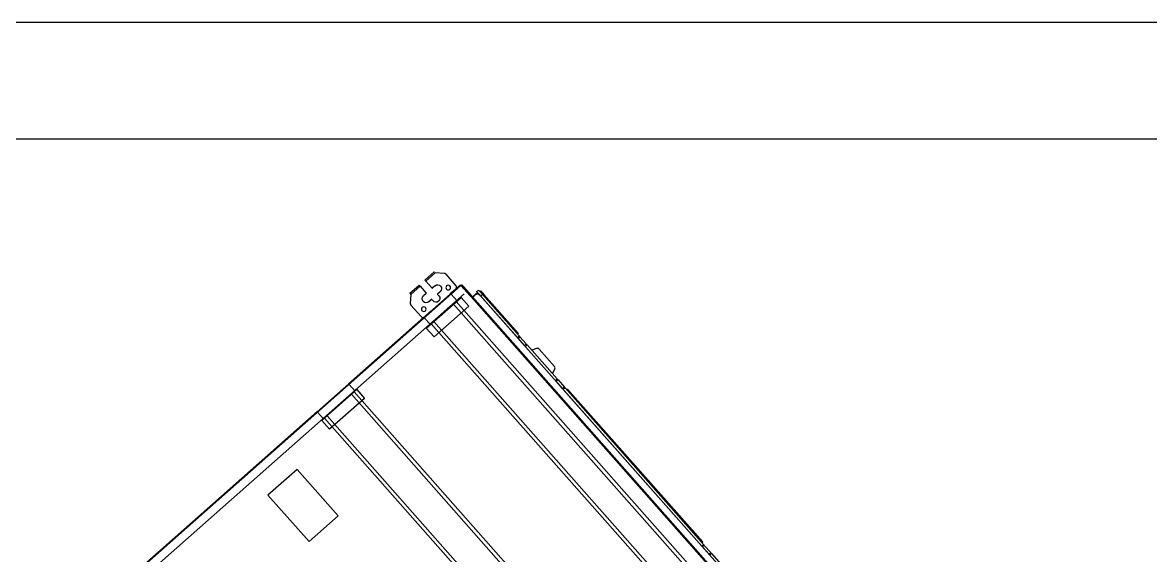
# Model space of a CAD drawing. Extents: x -678889171 to 586587, y -792238163 to 335485.
# Drawn here: x 75962 to 77415, y 42361 to 43048 of the extents above; entities that cross this region are included whole.
import ezdxf

# ---------------------------------------------------------------- set-up
doc = ezdxf.new("R2010")
doc.units = 0
doc.header["$MEASUREMENT"] = 0
for name, color, linetype in [('E-POW-WIR-NO', 4, 'Continuous'), ('LG-AIRCON', 3, 'Continuous'), ('XR-CORE -A$0$A-WALL', 252, 'Continuous')]:
    doc.layers.add(name, color=color, linetype=linetype)
doc.layers.add('Supply Duct', color=8, linetype='Continuous', lineweight=0)

# ---------------------------------------------------------------- blocks, each defined once
blk = doc.blocks.new('rsdftjhsrtjsrtj')
at = {"layer": 'LG-AIRCON', "color": 251, "linetype": 'Continuous', "true_color": 0x636466}
for p, q in [((12840.6, 766106.6, 12), (12838.4, 766100.6, 12.8)), ((12843.4, 766108.6, 11.8), (12873.4, 766108.6, 11.8)), ((12878.4, 766100.6, 12.8), (12876.2, 766106.6, 12)), ((12715.4, 766088.4, -318.5), (12715.4, 766089, -318.5)), ((12718.4, 766089, -315.5), (12718.4, 766088.4, -315.5)), ((12729.4, 766089, -315.5), (12718.4, 766089, -315.5)), ((12729.4, 766088.4, -315.5), (12729.4, 766089, -315.5)), ((12730.4, 766089, -314.5), (12730.4, 766088.4, -314.5)), ((12731.4, 766089, -313.5), (12731.4, 766088.4, -313.5)), ((13947, 766089, -313.5), (12731.4, 766089, -313.5)), ((12734.5, 766097.6, 16.8), (12735.1, 766100.6, 16.8)), ((12736.2, 766087.8, 15.7), (12736.2, 766094.6, 15.7)), ((12737, 766094.6, 15.7), (12736.2, 766094.6, 15.7)), ((12736.4, 766088.6, 17.5), (12736.4, 766092.6, 17.5)), ((12738, 766101.9, 15.8), (12737.8, 766100.9, 15.8)), ((12741.4, 766097.6, 17.5), (13937, 766097.6, 17.5)), ((12742.5, 766097.6, 24.8), (12742.5, 766100.6, 24.3)), ((12742.5, 766100.6, 24.3), (12813.7, 766100.6, 24.3)), ((12813.7, 766097.6, 24.8), (12742.5, 766097.6, 24.8)), ((12743.5, 766102.1, 21), (12810.4, 766102.1, 21)), ((12743.5, 766101.9, 21.3), (12743.5, 766100.9, 21.5)), ((12810.4, 766101.9, 21.3), (12743.5, 766101.9, 21.3)), ((12743.5, 766100.9, 21.5), (12810.4, 766100.9, 21.5)), ((12810.4, 766101.9, 21.3), (12810.4, 766100.9, 21.5)), ((12813.7, 766097.6, 24.8), (12813.7, 766100.6, 24.3)), ((12815.2, 766097.6, 24.4), (12815, 766100.6, 23.9)), ((12815, 766100.6, 23.9), (12827.4, 766100.6, 16.7)), ((12827.7, 766097.6, 17.2), (12815.2, 766097.6, 24.4)), ((12827.7, 766097.6, 17.2), (12827.4, 766100.6, 16.7)), ((12829.2, 766100.6, 16.3), (12829.2, 766097.6, 16.8)), ((12829.2, 766100.6, 16.3), (12887.6, 766100.6, 16.3)), ((12887.6, 766100.6, 16.3), (12887.6, 766097.6, 16.8)), ((12889.4, 766100.6, 16.7), (12889.1, 766097.6, 17.2)), ((12901.6, 766097.6, 24.4), (12889.1, 766097.6, 17.2)), ((12889.4, 766100.6, 16.7), (12901.8, 766100.6, 23.9)), ((12901.8, 766100.6, 23.9), (12901.6, 766097.6, 24.4)), ((12903.1, 766100.6, 24.3), (13172.7, 766100.6, 24.3)), ((12903.1, 766100.6, 24.3), (12903.1, 766097.6, 24.8)), ((13172.7, 766097.6, 24.8), (12903.1, 766097.6, 24.8)), ((12906.4, 766102.1, 21), (13169.4, 766102.1, 21)), ((12906.4, 766100.9, 21.5), (12906.4, 766101.9, 21.3)), ((13169.4, 766101.9, 21.3), (12906.4, 766101.9, 21.3)), ((12906.4, 766100.9, 21.5), (13169.4, 766100.9, 21.5)), ((13169.4, 766101.9, 21.3), (13169.4, 766100.9, 21.5)), ((13172.7, 766100.6, 24.3), (13172.7, 766097.6, 24.8)), ((13174, 766100.6, 23.9), (13174.2, 766097.6, 24.4)), ((13174, 766100.6, 23.9), (13186.4, 766100.6, 16.7)), ((13186.7, 766097.6, 17.2), (13174.2, 766097.6, 24.4)), ((13186.4, 766100.6, 16.7), (13186.7, 766097.6, 17.2)), ((13188.2, 766100.6, 16.3), (13188.2, 766097.6, 16.8)), ((13188.2, 766100.6, 16.3), (13246.6, 766100.6, 16.3)), ((12689.3, 766081.5, 6.2), (12681.3, 766073.5, 6.2)), ((12691.4, 766082.4, 6.2), (12711.4, 766082.4, 6.2)), ((12714.4, 766070.6, 36.9), (12714.4, 766087.4, 36.9)), ((12714.4, 766079.4, 6.2), (12714.4, 766069.9, 6.2)), ((12714.6, 766087.6, -316.5), (12715.2, 766087.6, -316.5)), ((12714.6, 765775.8, -313.5), (12714.6, 766084.6, -313.5)), ((12715.2, 766087.6, -307.5), (12715.2, 766088.4, -307.5)), ((12733, 766087.6, 36.1), (12715.2, 766087.6, 36.1)), ((12715.2, 766086.6, 36.1), (12715.2, 766087.6, 36.1)), ((12715.2, 766087.4, 37.7), (12715.2, 766070.6, 37.7)), ((12715.4, 766087.4, 37.7), (12715.2, 766087.4, 37.7)), ((12715.2, 765399, 36.9), (12715.2, 766086.6, 36.9)), ((12715.4, 766088.4, 36.9), (13963, 766088.4, 36.9)), ((12715.4, 766087.6, 37.7), (12715.4, 766087.4, 37.7)), ((13963, 766087.6, 37.7), (12715.4, 766087.6, 37.7)), ((12726, 765402, 36.9), (12726, 766083.6, 36.9)), ((12727, 766017.6, 39.7), (12727, 766077.6, 39.7)), ((12727, 766077.6, 39.7), (12742, 766077.6, 39.7)), ((12736.4, 766088.6, 17.5), (13942, 766088.6, 17.5)), ((12742, 766077.6, 39.7), (12742, 766017.6, 39.7)), ((12679.4, 766057.4, 4.3), (12679.4, 766073.2, 4.3)), ((12681.3, 766073.5, 6.2), (12681.3, 766057.4, 6.2)), ((12693.5, 766062.4, 6.2), (12693.5, 766057.9, 6.2)), ((12703.5, 766057.9, 6.2), (12703.5, 766062.4, 6.2)), ((12715.7, 766069.4, 6.2), (12714.9, 766069.4, 6.2)), ((12727, 766070.6, 37.7), (12715.2, 766070.6, 37.7)), ((13951.4, 766069.2, 37.7), (12727, 766069.2, 37.7)), ((13951.4, 766064.5, 29.7), (12727, 766064.5, 29.7)), ((12679.4, 766031.6, 4.3), (12679.4, 766047.4, 4.3)), ((12693, 766057.4, 6.2), (12681.3, 766057.4, 6.2)), ((12681.3, 766047.4, 6.2), (12681.3, 766031.3, 6.2)), ((12681.3, 766047.4, 6.2), (12693, 766047.4, 6.2)), ((12693.5, 766046.9, 6.2), (12693.5, 766042.4, 6.2)), ((12703.5, 766042.4, 6.2), (12703.5, 766046.9, 6.2)), ((12706.5, 766057.4, 6.2), (12704, 766057.4, 6.2)), ((12704, 766047.4, 6.2), (12706.5, 766047.4, 6.2)), ((12681.3, 766031.3, 6.2), (12689.3, 766023.3, 6.2)), ((12714.4, 766025.4, 6.2), (12714.4, 766034.9, 6.2)), ((12715.7, 766035.4, 6.2), (12714.9, 766035.4, 6.2)), ((13951.4, 766030.7, 29.7), (12727, 766030.7, 29.7)), ((12711.4, 766022.4, 6.2), (12691.4, 766022.4, 6.2)), ((12714.4, 765895, 36.9), (12714.4, 766024.6, 36.9)), ((12715.2, 766024.6, 37.7), (12715.2, 765895, 37.7)), ((12715.2, 766024.6, 37.7), (12727, 766024.6, 37.7)), ((13951.4, 766026.1, 37.7), (12727, 766026.1, 37.7)), ((12742, 766017.6, 39.7), (12727, 766017.6, 39.7)), ((12727, 765895, 37.7), (12715.2, 765895, 37.7)), ((12727, 765838, 39.7), (12727, 765898, 39.7)), ((12727, 765898, 39.7), (12742, 765898, 39.7)), ((13951.4, 765893.6, 37.7), (12727, 765893.6, 37.7)), ((13951.4, 765888.9, 29.7), (12727, 765888.9, 29.7)), ((12742, 765898, 39.7), (12742, 765838, 39.7)), ((13951.4, 765847.1, 29.7), (12727, 765847.1, 29.7)), ((13951.4, 765842.5, 37.7), (12727, 765842.5, 37.7)), ((12714.4, 765398.2, 36.9), (12714.4, 765841, 36.9)), ((12715.2, 765841, 37.7), (12715.2, 765398.2, 37.7)), ((12715.2, 765841, 37.7), (12727, 765841, 37.7)), ((12742, 765838, 39.7), (12727, 765838, 39.7)), ((12753, 765772.2, 38.7), (12753, 765722.2, 38.7)), ((12833, 765772.2, 38.7), (12753, 765772.2, 38.7)), ((12833, 765722.2, 38.7), (12833, 765772.2, 38.7)), ((12753, 765722.2, 38.7), (12833, 765722.2, 38.7)), ((12714.2, 765398, 4.9), (12714.2, 765568, 4.9)), ((12714.2, 765568, 4.9), (12715.2, 765568, 4.9))]:
    blk.add_line(p, q, dxfattribs=at)
at = {"layer": 'LG-AIRCON', "color": 251, "linetype": 'Continuous', "true_color": 0x636466, "extrusion": (0, 0, -1)}
for centre in [(-12706.5, 766073.4, -6.2), (-12706.5, 766031.4, -6.2)]:
    blk.add_circle(centre, 3, dxfattribs=at)
at = {"layer": 'LG-AIRCON', "color": 251, "linetype": 'Continuous', "true_color": 0x636466, "extrusion": (0, 1, 0)}
for centre, radius, start, end in [((-12718.4, -318.5, 766089), 3, 0, 90), ((-12731.4, -314.5, 766089), 1, 0, 90), ((-12742.5, 16.8, 766100.6), 7.47, 0, 90), ((-12743.5, 15.8, 766100.9), 5.71, 0, 90), ((-12743.5, 15.8, 766102.1), 5.25, 0, 90), ((-12813.7, 21.8, 766100.6), 2.47, 90, 120), ((-12903.1, 21.8, 766100.6), 2.47, 60, 90), ((-13172.7, 21.8, 766100.6), 2.47, 90, 120), ((-12715.2, 36.9, 766087.4), 0.8, 0, 90), ((-12718.2, -307.5, 766088.4), 3, 0, 90), ((-12681.3, 4.3, 766073.2), 1.9, 0, 80.9153), ((-12681.3, 4.3, 766047.4), 1.9, 0, 90), ((-12715.2, 36.9, 766024.6), 0.8, 0, 90), ((-12715.2, 36.9, 765841), 0.8, 0, 90)]:
    blk.add_arc(centre, radius, start, end, dxfattribs=at)
at = {"layer": 'LG-AIRCON', "color": 251, "linetype": 'Continuous', "true_color": 0x636466, "extrusion": (0, -1, 0)}
for centre, radius, start, end in [((12729.4, -314.5, -766089), 1, 270, 0), ((12742.5, 16.8, -766097.6), 8, 90, 180), ((12743.5, 15.8, -766101.9), 5.54, 90, 180), ((12813.7, 21.8, -766097.6), 3, 60, 90), ((12829.2, 19.8, -766100.6), 3.53, 240, 270), ((12887.6, 19.8, -766100.6), 3.53, 270, 300), ((12903.1, 21.8, -766097.6), 3, 90, 120), ((13172.7, 21.8, -766097.6), 3, 60, 90), ((13188.2, 19.8, -766100.6), 3.53, 240, 270), ((12715.2, 36.9, -766070.6), 0.8, 90, 180), ((12681.3, 4.3, -766057.4), 1.9, 90, 180), ((12681.3, 4.3, -766031.6), 1.9, 99.0847, 180), ((12715.2, 36.9, -765895), 0.8, 90, 180)]:
    blk.add_arc(centre, radius, start, end, dxfattribs=at)
at = {"layer": 'LG-AIRCON', "color": 251, "linetype": 'Continuous', "true_color": 0x636466, "extrusion": (-1, 0, 0)}
for centre, radius, start in [((-766094.6, 12.7, -12736.2), 3, 90), ((-766101.8, 21, -12906.4), 0.3, 99.4623), ((-766084.6, -316.5, -12714.6), 3, 90), ((-766087.6, 36.9, -12715.4), 0.8, 90)]:
    blk.add_arc(centre, radius, start, 180, dxfattribs=at)
at = {"layer": 'LG-AIRCON', "color": 251, "linetype": 'Continuous', "true_color": 0x636466}
for centre, radius, start, end in [((12741.4, 766092.6, 17.5), 5, 90, 180), ((12739.4, 766094.6, -303.5), 3, 90, 180), ((12737.5, 766100.9, 15.8), 0.3, 270, 350.5377), ((12738.3, 766101.8, 15.8), 0.3, 90, 170.5377), ((12691.4, 766079.4, 6.2), 3, 90, 135), ((12711.4, 766079.4, 6.2), 3, 0, 90), ((12693, 766057.9, 6.2), 0.5, 270, 0), ((12693, 766046.9, 6.2), 0.5, 0, 90), ((12704, 766057.9, 6.2), 0.5, 180, 270), ((12704, 766046.9, 6.2), 0.5, 90, 180), ((12691.4, 766025.4, 6.2), 3, 225, 270), ((12711.4, 766025.4, 6.2), 3, 270, 0)]:
    blk.add_arc(centre, radius, start, end, dxfattribs=at)
at = {"layer": 'LG-AIRCON', "color": 251, "linetype": 'Continuous', "true_color": 0x636466, "extrusion": (1, 0, 0)}
for centre, radius, start, end in [((766094.6, 12.7, 12737), 3, 0, 90), ((766101.8, 21, 12743.5), 0.3, 0, 80.5377), ((766100.9, 21.8, 12743.5), 0.3, 180, 260.5377), ((766101.8, 21, 12810.4), 0.3, 0, 80.5377), ((766101.8, 21, 13169.4), 0.3, 0, 80.5377), ((766088.6, 17.7, 12736.4), 0.2, 180, 270)]:
    blk.add_arc(centre, radius, start, end, dxfattribs=at)
at = {"layer": 'LG-AIRCON', "color": 251, "linetype": 'Continuous', "true_color": 0x636466, "extrusion": (0, 0, -1)}
for centre, radius, start, end in [((-12698.5, 766062.4, -6.2), 5, 0, 180), ((-12714.9, 766069.9, -6.2), 0.5, 270, 0), ((-12706.5, 766052.4, -6.2), 5, 90, 270), ((-12698.5, 766042.4, -6.2), 5, 180, 0), ((-12714.9, 766034.9, -6.2), 0.5, 0, 90)]:
    blk.add_arc(centre, radius, start, end, dxfattribs=at)
at = {"layer": 'LG-AIRCON', "color": 251, "linetype": 'Continuous', "true_color": 0x636466, "extrusion": (-2.13653e-16, 0.124035, 0.992278)}
for centre, start_param, end_param in [((12843.4, 766105.6, 12.2), 3.141593, 4.363323), ((12873.4, 766105.6, 12.2), 1.919862, 3.141593)]:
    blk.add_ellipse(centre, major_axis=(0, -3, 0.37), ratio=0.992278, start_param=start_param, end_param=end_param, dxfattribs=at)
at = {"layer": 'LG-AIRCON', "color": 251, "linetype": 'Continuous', "true_color": 0x636466, "extrusion": (0.707107, 0, -0.707107)}
blk.add_ellipse((12810.7, 766100.9, 21.8), major_axis=(0.3, 0, 0.3), ratio=0.707107, start_param=1.570796, end_param=2.976444, dxfattribs=at)
at = {"layer": 'LG-AIRCON', "color": 251, "linetype": 'Continuous', "true_color": 0x636466, "extrusion": (-6.20385e-24, -0.164399, -0.986394)}
blk.add_ellipse((12810.7, 766100.9, 21.5), major_axis=(0, -0.3, 0.05), ratio=0.986394, start_param=1.405648, end_param=1.570796, dxfattribs=at)
at = {"layer": 'LG-AIRCON', "color": 251, "linetype": 'Continuous', "true_color": 0x636466, "extrusion": (-0.707107, 0, -0.707107)}
blk.add_ellipse((12906.1, 766100.9, 21.8), major_axis=(-0.3, 0, 0.3), ratio=0.707107, start_param=3.306741, end_param=4.712389, dxfattribs=at)
at = {"layer": 'LG-AIRCON', "color": 251, "linetype": 'Continuous', "true_color": 0x636466, "extrusion": (-4.1359e-25, -0.164399, -0.986394)}
blk.add_ellipse((12906.1, 766100.9, 21.5), major_axis=(0, -0.3, 0.05), ratio=0.986394, start_param=4.712389, end_param=4.877538, dxfattribs=at)
at = {"layer": 'LG-AIRCON', "color": 251, "linetype": 'Continuous', "true_color": 0x636466, "extrusion": (-0.707107, 0, 0.707107)}
blk.add_ellipse((13169.7, 766100.9, 21.8), major_axis=(0.3, 0, 0.3), ratio=0.707107, start_param=3.306741, end_param=4.712389, dxfattribs=at)
at = {"layer": 'LG-AIRCON', "color": 251, "linetype": 'Continuous', "true_color": 0x636466, "extrusion": (0, -0.164399, -0.986394)}
blk.add_ellipse((13169.7, 766100.9, 21.5), major_axis=(0, -0.3, 0.05), ratio=0.986394, start_param=1.405648, end_param=1.570796, dxfattribs=at)
at = {"layer": 'LG-AIRCON', "color": 251, "linetype": 'Continuous', "true_color": 0x636466, "extrusion": (-0.707107, 0.707107, 0)}
blk.add_ellipse((12681.3, 766073.5, 4.3), major_axis=(-1.9, -1.9), ratio=0.707107, start_param=1.412238, end_param=1.570796, dxfattribs=at)
at = {"layer": 'LG-AIRCON', "color": 251, "linetype": 'Continuous', "true_color": 0x636466, "extrusion": (-0.707107, -0.707107, 0)}
blk.add_ellipse((12681.3, 766031.3, 4.3), major_axis=(-1.9, 1.9), ratio=0.707107, start_param=-1.570796, end_param=-1.412238, dxfattribs=at)

msp = doc.modelspace()

# ---------------------------------------------------------------- linework, layer by layer
at = {"layer": 'E-POW-WIR-NO'}
msp.add_line((75338.5, 42897.5, 0), (78579.7, 42897.5), dxfattribs=at)
at = {"layer": 'XR-CORE -A$0$A-WALL'}
msp.add_line((78154.6, 43047.5), (74912.6, 43047.5, 0), dxfattribs=at)

# ---------------------------------------------------------------- block references
at = {"layer": 'Supply Duct', "color": 3, "extrusion": (-5.52596e-08, 1.01499e-08, 1), "rotation": 311.483484141369}
msp.add_blockref('rsdftjhsrtjsrtj', (-505807.7, -455225.2, -38.7), dxfattribs=at)

doc.saveas('drawing.dxf')
